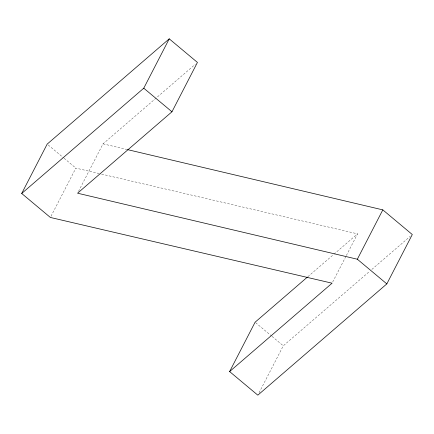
<?xml version="1.0" encoding="UTF-8"?>
<svg xmlns="http://www.w3.org/2000/svg" width="434" height="434" viewBox="0 0 434 434"><rect width="100%" height="100%" fill="white"/><g stroke="black" fill="none" stroke-linecap="round" stroke-linejoin="round"><path stroke-width="0.33" stroke-dasharray="2.17 1.63" d="M51.006 216.257L75.858 168.11L100.927 173.958M78.5 191.394L103.037 143.849L195.387 64.194M259.06 392.754L283.288 345.806L369.806 271.185M332.699 281.991L346.055 256.114M346.37 255.512L357.551 233.845L101.583 174.115M307.858 276.708L333.475 254.612M333.985 254.172L357.551 233.845M371.857 269.416L410.255 236.302M103.037 143.849L126.793 149.453M48.196 144.978L63.565 157.83M64.075 158.258L75.858 168.11M255.599 322.652L271.494 335.943M272.01 336.372L283.288 345.806"/><path stroke-width="0.65" d="M229.613 371.575L332.081 283.196L50.382 217.461L21.7 193.472L47.17 144.121L169.238 38.838L197.437 62.425L171.967 111.777L77.567 193.201L357.345 259.228L386.83 283.89L257.818 395.162L229.613 371.575L255.089 322.223L307.343 277.147M21.7 193.472L143.762 88.194L169.238 38.838M357.345 259.228L382.815 209.877L412.3 234.534L386.83 283.89M127.455 149.611L382.815 209.877M143.762 88.194L171.967 111.777"/></g></svg>
